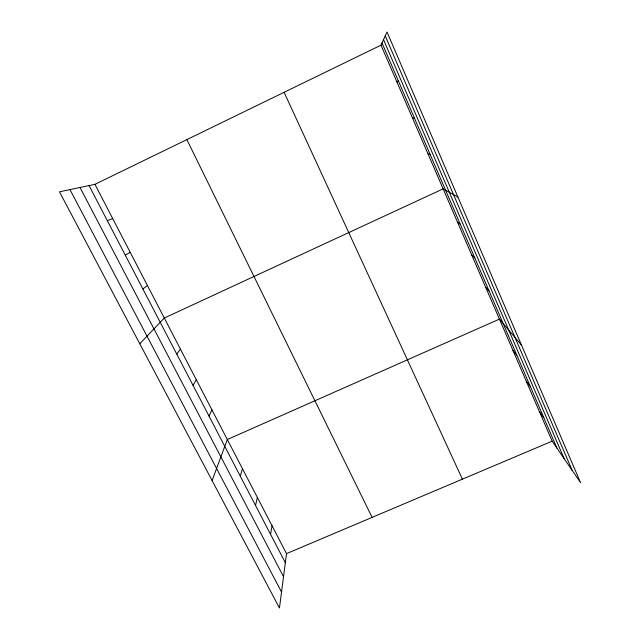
<?xml version="1.0" encoding="UTF-8"?>
<svg xmlns="http://www.w3.org/2000/svg" width="640" height="640" viewBox="0 0 640 640"><rect width="100%" height="100%" fill="white"/><g stroke="black" fill="none" stroke-linecap="round" stroke-linejoin="round"><path stroke-width="0.96" d="M94.936 184.328L286.512 553.624L279.456 608L59.456 191.808L94.936 184.328L381.008 45.16L387.016 32L580.544 482.64L552.184 441.152L381.008 45.16M270.552 534.32L272.056 525.76M255.536 505.472L257.376 497.456M240.28 476.16L242.464 468.72M212.104 480.584L227.328 439.528L499.432 319.112L521.496 345.136M209.032 416.112L211.944 409.872M193.032 385.352L196.312 379.752M176.76 354.088L180.432 349.136M139.776 343.76L164.296 318.032L443.128 188.864L457.888 197.032M396.952 82.048L398.328 80.808M142.888 289.008L147.392 285.448M125.264 255.128L130.208 252.312M286.512 553.624L552.184 441.152M107.32 220.648L112.72 218.616M412.616 118.28L414.36 117.936M428.008 153.88L430.104 154.4M457.56 222.24L460.32 224.376M471.752 255.064L474.824 257.952M485.704 287.352L489.08 290.968M512.944 350.36L516.888 355.368M526.232 381.112L530.448 386.776M539.312 411.368L543.792 417.672M69.968 189.592L281.528 592.04M80.008 187.472L283.52 576.68M89.064 185.568L285.336 562.728M186.872 139.6L372.104 517.392M284.104 92.304L462.408 479.16M383.528 39.64L564.176 458.696M382 42.992L556.912 448.064M385.232 35.912L572.2 470.424"/></g></svg>
